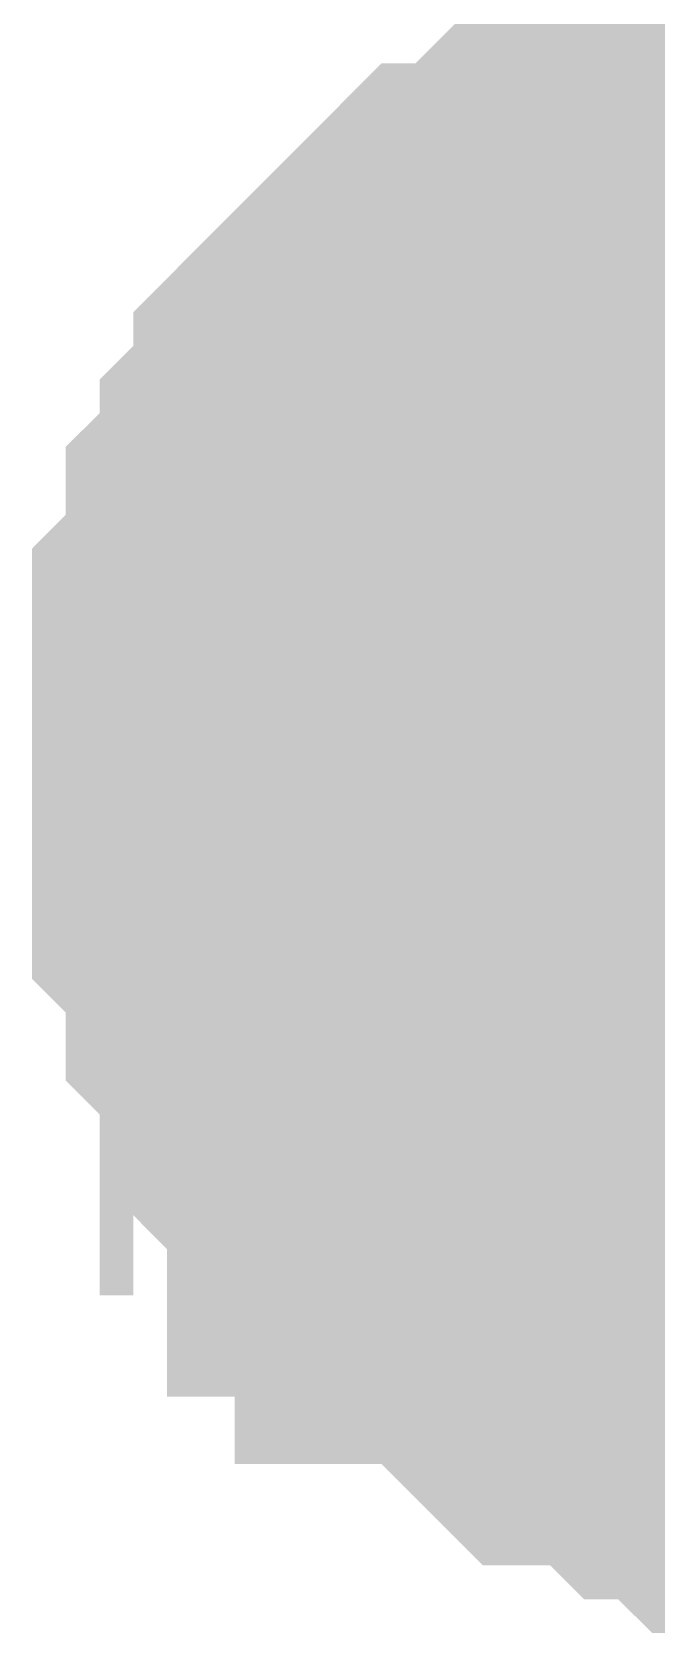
# Model space of a CAD drawing. Header units: inches. Extents: x 0 to 841, y 0 to 594.
# Drawn here: x 609.356 to 609.839, y 371.819 to 373.057 of the extents above; entities that cross this region are included whole.
import ezdxf

# ---------------------------------------------------------------- set-up
doc = ezdxf.new("R2010")
doc.units = ezdxf.units.IN
doc.layers.add('Sheet', color=255, linetype='Continuous')

msp = doc.modelspace()

# ---------------------------------------------------------------- linework, layer by layer
at = {"layer": 'Sheet'}
for points in [[(609.5055, 372.4912, 0.2997, 0.2997, 0), (609.5055, 372.5173, 0.2997, 0.2997, 0), (609.5055, 372.5435, 0.2997, 0.2997, 0), (609.5055, 372.5696, 0.2997, 0.2997, 0), (609.5055, 372.5957, 0.2997, 0.2997, 0), (609.5316, 372.6219, 0.2997, 0.2997, 0), (609.5316, 372.648, 0.2997, 0.2997, 0), (609.5316, 372.6741, 0.2997, 0.2997, 0), (609.5578, 372.7002, 0.2997, 0.2997, 0), (609.5578, 372.7002, 0.2997, 0.2997, 0), (609.5578, 372.7264, 0.2997, 0.2997, 0), (609.5839, 372.7525, 0.2997, 0.2997, 0), (609.5839, 372.7786, 0.2997, 0.2997, 0), (609.61, 372.8048, 0.2997, 0.2997, 0), (609.61, 372.8048, 0.2997, 0.2997, 0), (609.6362, 372.8309, 0.2997, 0.2997, 0), (609.6623, 372.857, 0.2997, 0.2997, 0), (609.6623, 372.857, 0.2997, 0.2997, 0), (609.6884, 372.8832, 0.2997, 0.2997, 0), (609.7145, 372.8832, 0.2997, 0.2997, 0), (609.7407, 372.9093, 0.2997, 0.2997, 0), (609.7407, 372.9093, 0.2997, 0.2997, 0), (609.7668, 372.9354, 0.2997, 0.2997, 0), (609.7929, 372.9354, 0.2997, 0.2997, 0), (609.8191, 372.9616, 0.2997, 0.2997, 0), (609.8452, 372.9616, 0.2997, 0.2997, 0), (609.8713, 372.9616, 0.2997, 0.2997, 0), (609.8713, 372.9616, 0.2997, 0.2997, 0), (609.8975, 372.9877, 0.2997, 0.2997, 0), (609.9236, 372.9877, 0.2997, 0.2997, 0), (609.9497, 372.9877, 0.2997, 0.2997, 0), (609.9759, 372.9877, 0.2997, 0.2997, 0), (610.002, 372.9877, 0.2997, 0.2997, 0)], [(609.5055, 372.4912, 0.2997, 0.2997, 0), (609.5055, 372.5173, 0.2997, 0.2997, 0), (609.5055, 372.5435, 0.2997, 0.2997, 0), (609.5055, 372.5696, 0.2997, 0.2997, 0), (609.5055, 372.5957, 0.2997, 0.2997, 0), (609.5316, 372.6219, 0.2997, 0.2997, 0), (609.5316, 372.648, 0.2997, 0.2997, 0), (609.5316, 372.6741, 0.2997, 0.2997, 0), (609.5578, 372.7002, 0.2997, 0.2997, 0), (609.5578, 372.7002, 0.2997, 0.2997, 0), (609.5578, 372.7264, 0.2997, 0.2997, 0), (609.5839, 372.7525, 0.2997, 0.2997, 0), (609.5839, 372.7786, 0.2997, 0.2997, 0), (609.61, 372.8048, 0.2997, 0.2997, 0), (609.61, 372.8048, 0.2997, 0.2997, 0), (609.6362, 372.8309, 0.2997, 0.2997, 0), (609.6623, 372.857, 0.2997, 0.2997, 0), (609.6623, 372.857, 0.2997, 0.2997, 0), (609.6884, 372.8832, 0.2997, 0.2997, 0), (609.7145, 372.8832, 0.2997, 0.2997, 0), (609.7407, 372.9093, 0.2997, 0.2997, 0), (609.7407, 372.9093, 0.2997, 0.2997, 0), (609.7668, 372.9354, 0.2997, 0.2997, 0), (609.7929, 372.9354, 0.2997, 0.2997, 0), (609.8191, 372.9616, 0.2997, 0.2997, 0), (609.8452, 372.9616, 0.2997, 0.2997, 0), (609.8713, 372.9616, 0.2997, 0.2997, 0), (609.8713, 372.9616, 0.2997, 0.2997, 0), (609.8975, 372.9877, 0.2997, 0.2997, 0), (609.9236, 372.9877, 0.2997, 0.2997, 0), (609.9497, 372.9877, 0.2997, 0.2997, 0), (609.9759, 372.9877, 0.2997, 0.2997, 0), (610.002, 372.9877, 0.2997, 0.2997, 0)], [(609.5055, 372.4912, 0.2997, 0.2997, 0), (609.5055, 372.5173, 0.2997, 0.2997, 0), (609.5055, 372.5435, 0.2997, 0.2997, 0), (609.5055, 372.5696, 0.2997, 0.2997, 0), (609.5055, 372.5957, 0.2997, 0.2997, 0), (609.5316, 372.6219, 0.2997, 0.2997, 0), (609.5316, 372.648, 0.2997, 0.2997, 0), (609.5316, 372.6741, 0.2997, 0.2997, 0), (609.5578, 372.7002, 0.2997, 0.2997, 0), (609.5578, 372.7002, 0.2997, 0.2997, 0), (609.5578, 372.7264, 0.2997, 0.2997, 0), (609.5839, 372.7525, 0.2997, 0.2997, 0), (609.5839, 372.7786, 0.2997, 0.2997, 0), (609.61, 372.8048, 0.2997, 0.2997, 0), (609.61, 372.8048, 0.2997, 0.2997, 0), (609.6362, 372.8309, 0.2997, 0.2997, 0), (609.6623, 372.857, 0.2997, 0.2997, 0), (609.6623, 372.857, 0.2997, 0.2997, 0), (609.6884, 372.8832, 0.2997, 0.2997, 0), (609.7145, 372.8832, 0.2997, 0.2997, 0), (609.7407, 372.9093, 0.2997, 0.2997, 0), (609.7407, 372.9093, 0.2997, 0.2997, 0), (609.7668, 372.9354, 0.2997, 0.2997, 0), (609.7929, 372.9354, 0.2997, 0.2997, 0), (609.8191, 372.9616, 0.2997, 0.2997, 0), (609.8452, 372.9616, 0.2997, 0.2997, 0), (609.8713, 372.9616, 0.2997, 0.2997, 0), (609.8713, 372.9616, 0.2997, 0.2997, 0), (609.8975, 372.9877, 0.2997, 0.2997, 0), (609.9236, 372.9877, 0.2997, 0.2997, 0), (609.9497, 372.9877, 0.2997, 0.2997, 0), (609.9759, 372.9877, 0.2997, 0.2997, 0), (610.002, 372.9877, 0.2997, 0.2997, 0)], [(609.5055, 372.4912, 0.2997, 0.2997, 0), (609.5055, 372.5173, 0.2997, 0.2997, 0), (609.5055, 372.5435, 0.2997, 0.2997, 0), (609.5055, 372.5696, 0.2997, 0.2997, 0), (609.5055, 372.5957, 0.2997, 0.2997, 0), (609.5316, 372.6219, 0.2997, 0.2997, 0), (609.5316, 372.648, 0.2997, 0.2997, 0), (609.5316, 372.6741, 0.2997, 0.2997, 0), (609.5578, 372.7002, 0.2997, 0.2997, 0), (609.5578, 372.7002, 0.2997, 0.2997, 0), (609.5578, 372.7264, 0.2997, 0.2997, 0), (609.5839, 372.7525, 0.2997, 0.2997, 0), (609.5839, 372.7786, 0.2997, 0.2997, 0), (609.61, 372.8048, 0.2997, 0.2997, 0), (609.61, 372.8048, 0.2997, 0.2997, 0), (609.6362, 372.8309, 0.2997, 0.2997, 0), (609.6623, 372.857, 0.2997, 0.2997, 0), (609.6623, 372.857, 0.2997, 0.2997, 0), (609.6884, 372.8832, 0.2997, 0.2997, 0), (609.7145, 372.8832, 0.2997, 0.2997, 0), (609.7407, 372.9093, 0.2997, 0.2997, 0), (609.7407, 372.9093, 0.2997, 0.2997, 0), (609.7668, 372.9354, 0.2997, 0.2997, 0), (609.7929, 372.9354, 0.2997, 0.2997, 0), (609.8191, 372.9616, 0.2997, 0.2997, 0), (609.8452, 372.9616, 0.2997, 0.2997, 0), (609.8713, 372.9616, 0.2997, 0.2997, 0), (609.8713, 372.9616, 0.2997, 0.2997, 0), (609.8975, 372.9877, 0.2997, 0.2997, 0), (609.9236, 372.9877, 0.2997, 0.2997, 0), (609.9497, 372.9877, 0.2997, 0.2997, 0), (609.9759, 372.9877, 0.2997, 0.2997, 0), (610.002, 372.9877, 0.2997, 0.2997, 0)], [(609.5055, 372.4912, 0.0991, 0.0991, 0), (609.5055, 372.5173, 0.0991, 0.0991, 0), (609.5055, 372.5435, 0.0991, 0.0991, 0), (609.5055, 372.5696, 0.0991, 0.0991, 0), (609.5055, 372.5957, 0.0991, 0.0991, 0), (609.5316, 372.6219, 0.0991, 0.0991, 0), (609.5316, 372.648, 0.0991, 0.0991, 0), (609.5316, 372.6741, 0.0991, 0.0991, 0), (609.5578, 372.7002, 0.0991, 0.0991, 0), (609.5578, 372.7002, 0.0991, 0.0991, 0), (609.5578, 372.7264, 0.0991, 0.0991, 0), (609.5839, 372.7525, 0.0991, 0.0991, 0), (609.5839, 372.7786, 0.0991, 0.0991, 0), (609.61, 372.8048, 0.0991, 0.0991, 0), (609.61, 372.8048, 0.0991, 0.0991, 0), (609.6362, 372.8309, 0.0991, 0.0991, 0), (609.6623, 372.857, 0.0991, 0.0991, 0), (609.6623, 372.857, 0.0991, 0.0991, 0), (609.6884, 372.8832, 0.0991, 0.0991, 0), (609.7145, 372.8832, 0.0991, 0.0991, 0), (609.7407, 372.9093, 0.0991, 0.0991, 0), (609.7407, 372.9093, 0.0991, 0.0991, 0), (609.7668, 372.9354, 0.0991, 0.0991, 0), (609.7929, 372.9354, 0.0991, 0.0991, 0), (609.8191, 372.9616, 0.0991, 0.0991, 0), (609.8452, 372.9616, 0.0991, 0.0991, 0), (609.8713, 372.9616, 0.0991, 0.0991, 0), (609.8713, 372.9616, 0.0991, 0.0991, 0), (609.8975, 372.9877, 0.0991, 0.0991, 0)], [(609.5055, 372.4912, 0.0991, 0.0991, 0), (609.5055, 372.5173, 0.0991, 0.0991, 0), (609.5055, 372.5435, 0.0991, 0.0991, 0), (609.5055, 372.5696, 0.0991, 0.0991, 0), (609.5055, 372.5957, 0.0991, 0.0991, 0), (609.5316, 372.6219, 0.0991, 0.0991, 0), (609.5316, 372.648, 0.0991, 0.0991, 0), (609.5316, 372.6741, 0.0991, 0.0991, 0), (609.5578, 372.7002, 0.0991, 0.0991, 0), (609.5578, 372.7002, 0.0991, 0.0991, 0), (609.5578, 372.7264, 0.0991, 0.0991, 0), (609.5839, 372.7525, 0.0991, 0.0991, 0), (609.5839, 372.7786, 0.0991, 0.0991, 0), (609.61, 372.8048, 0.0991, 0.0991, 0), (609.61, 372.8048, 0.0991, 0.0991, 0), (609.6362, 372.8309, 0.0991, 0.0991, 0), (609.6623, 372.857, 0.0991, 0.0991, 0), (609.6623, 372.857, 0.0991, 0.0991, 0), (609.6884, 372.8832, 0.0991, 0.0991, 0), (609.7145, 372.8832, 0.0991, 0.0991, 0), (609.7407, 372.9093, 0.0991, 0.0991, 0), (609.7407, 372.9093, 0.0991, 0.0991, 0), (609.7668, 372.9354, 0.0991, 0.0991, 0), (609.7929, 372.9354, 0.0991, 0.0991, 0), (609.8191, 372.9616, 0.0991, 0.0991, 0), (609.8452, 372.9616, 0.0991, 0.0991, 0), (609.8713, 372.9616, 0.0991, 0.0991, 0), (609.8713, 372.9616, 0.0991, 0.0991, 0), (609.8975, 372.9877, 0.0991, 0.0991, 0)], [(609.5055, 372.4912, 0.0991, 0.0991, 0), (609.5055, 372.5173, 0.0991, 0.0991, 0), (609.5055, 372.5435, 0.0991, 0.0991, 0), (609.5055, 372.5696, 0.0991, 0.0991, 0), (609.5055, 372.5957, 0.0991, 0.0991, 0), (609.5316, 372.6219, 0.0991, 0.0991, 0), (609.5316, 372.648, 0.0991, 0.0991, 0), (609.5316, 372.6741, 0.0991, 0.0991, 0), (609.5578, 372.7002, 0.0991, 0.0991, 0), (609.5578, 372.7002, 0.0991, 0.0991, 0), (609.5578, 372.7264, 0.0991, 0.0991, 0), (609.5839, 372.7525, 0.0991, 0.0991, 0), (609.5839, 372.7786, 0.0991, 0.0991, 0), (609.61, 372.8048, 0.0991, 0.0991, 0), (609.61, 372.8048, 0.0991, 0.0991, 0), (609.6362, 372.8309, 0.0991, 0.0991, 0), (609.6623, 372.857, 0.0991, 0.0991, 0), (609.6623, 372.857, 0.0991, 0.0991, 0), (609.6884, 372.8832, 0.0991, 0.0991, 0), (609.7145, 372.8832, 0.0991, 0.0991, 0), (609.7407, 372.9093, 0.0991, 0.0991, 0), (609.7407, 372.9093, 0.0991, 0.0991, 0), (609.7668, 372.9354, 0.0991, 0.0991, 0), (609.7929, 372.9354, 0.0991, 0.0991, 0), (609.8191, 372.9616, 0.0991, 0.0991, 0), (609.8452, 372.9616, 0.0991, 0.0991, 0), (609.8713, 372.9616, 0.0991, 0.0991, 0), (609.8713, 372.9616, 0.0991, 0.0991, 0), (609.8975, 372.9877, 0.0991, 0.0991, 0)], [(609.5055, 372.4912, 0.0991, 0.0991, 0), (609.5055, 372.5173, 0.0991, 0.0991, 0), (609.5055, 372.5435, 0.0991, 0.0991, 0), (609.5055, 372.5696, 0.0991, 0.0991, 0), (609.5055, 372.5957, 0.0991, 0.0991, 0), (609.5316, 372.6219, 0.0991, 0.0991, 0), (609.5316, 372.648, 0.0991, 0.0991, 0), (609.5316, 372.6741, 0.0991, 0.0991, 0), (609.5578, 372.7002, 0.0991, 0.0991, 0), (609.5578, 372.7002, 0.0991, 0.0991, 0), (609.5578, 372.7264, 0.0991, 0.0991, 0), (609.5839, 372.7525, 0.0991, 0.0991, 0), (609.5839, 372.7786, 0.0991, 0.0991, 0), (609.61, 372.8048, 0.0991, 0.0991, 0), (609.61, 372.8048, 0.0991, 0.0991, 0), (609.6362, 372.8309, 0.0991, 0.0991, 0), (609.6623, 372.857, 0.0991, 0.0991, 0), (609.6623, 372.857, 0.0991, 0.0991, 0), (609.6884, 372.8832, 0.0991, 0.0991, 0), (609.7145, 372.8832, 0.0991, 0.0991, 0), (609.7407, 372.9093, 0.0991, 0.0991, 0), (609.7407, 372.9093, 0.0991, 0.0991, 0), (609.7668, 372.9354, 0.0991, 0.0991, 0), (609.7929, 372.9354, 0.0991, 0.0991, 0), (609.8191, 372.9616, 0.0991, 0.0991, 0), (609.8452, 372.9616, 0.0991, 0.0991, 0), (609.8713, 372.9616, 0.0991, 0.0991, 0), (609.8713, 372.9616, 0.0991, 0.0991, 0), (609.8975, 372.9877, 0.0991, 0.0991, 0)], [(610.002, 371.9686, 0.2997, 0.2997, 0), (609.9759, 371.9686, 0.2997, 0.2997, 0), (609.9497, 371.9686, 0.2997, 0.2997, 0), (609.9236, 371.9686, 0.2997, 0.2997, 0), (609.8975, 371.9686, 0.2997, 0.2997, 0), (609.8713, 371.9947, 0.2997, 0.2997, 0), (609.8713, 371.9947, 0.2997, 0.2997, 0), (609.8452, 371.9947, 0.2997, 0.2997, 0), (609.8191, 372.0209, 0.2997, 0.2997, 0), (609.7929, 372.0209, 0.2997, 0.2997, 0), (609.7668, 372.0209, 0.2997, 0.2997, 0), (609.7407, 372.047, 0.2997, 0.2997, 0), (609.7407, 372.047, 0.2997, 0.2997, 0), (609.7145, 372.0731, 0.2997, 0.2997, 0), (609.6884, 372.0992, 0.2997, 0.2997, 0), (609.6623, 372.0992, 0.2997, 0.2997, 0), (609.6623, 372.1254, 0.2997, 0.2997, 0), (609.6362, 372.1515, 0.2997, 0.2997, 0), (609.61, 372.1515, 0.2997, 0.2997, 0), (609.61, 372.1776, 0.2997, 0.2997, 0), (609.5839, 372.2038, 0.2997, 0.2997, 0), (609.5839, 372.2299, 0.2997, 0.2997, 0), (609.5578, 372.2299, 0.2997, 0.2997, 0), (609.5578, 372.256, 0.2997, 0.2997, 0), (609.5578, 372.2822, 0.2997, 0.2997, 0), (609.5316, 372.3083, 0.2997, 0.2997, 0), (609.5316, 372.3344, 0.2997, 0.2997, 0), (609.5316, 372.3605, 0.2997, 0.2997, 0), (609.5055, 372.3867, 0.2997, 0.2997, 0), (609.5055, 372.4128, 0.2997, 0.2997, 0), (609.5055, 372.4389, 0.2997, 0.2997, 0), (609.5055, 372.4651, 0.2997, 0.2997, 0), (609.5055, 372.4912, 0.2997, 0.2997, 0)], [(609.5055, 372.4912, 0.2997, 0.2997, 0), (609.5055, 372.4912, 0.2997, 0.2997, 0)], [(610.002, 371.9686, 0.2997, 0.2997, 0), (609.9759, 371.9686, 0.2997, 0.2997, 0), (609.9497, 371.9686, 0.2997, 0.2997, 0), (609.9236, 371.9686, 0.2997, 0.2997, 0), (609.8975, 371.9686, 0.2997, 0.2997, 0), (609.8713, 371.9947, 0.2997, 0.2997, 0), (609.8713, 371.9947, 0.2997, 0.2997, 0), (609.8452, 371.9947, 0.2997, 0.2997, 0), (609.8191, 372.0209, 0.2997, 0.2997, 0), (609.7929, 372.0209, 0.2997, 0.2997, 0), (609.7668, 372.0209, 0.2997, 0.2997, 0), (609.7407, 372.047, 0.2997, 0.2997, 0), (609.7407, 372.047, 0.2997, 0.2997, 0), (609.7145, 372.0731, 0.2997, 0.2997, 0), (609.6884, 372.0992, 0.2997, 0.2997, 0), (609.6623, 372.0992, 0.2997, 0.2997, 0), (609.6623, 372.1254, 0.2997, 0.2997, 0), (609.6362, 372.1515, 0.2997, 0.2997, 0), (609.61, 372.1515, 0.2997, 0.2997, 0), (609.61, 372.1776, 0.2997, 0.2997, 0), (609.5839, 372.2038, 0.2997, 0.2997, 0), (609.5839, 372.2299, 0.2997, 0.2997, 0), (609.5578, 372.2299, 0.2997, 0.2997, 0), (609.5578, 372.256, 0.2997, 0.2997, 0), (609.5578, 372.2822, 0.2997, 0.2997, 0), (609.5316, 372.3083, 0.2997, 0.2997, 0), (609.5316, 372.3344, 0.2997, 0.2997, 0), (609.5316, 372.3605, 0.2997, 0.2997, 0), (609.5055, 372.3867, 0.2997, 0.2997, 0), (609.5055, 372.4128, 0.2997, 0.2997, 0), (609.5055, 372.4389, 0.2997, 0.2997, 0), (609.5055, 372.4651, 0.2997, 0.2997, 0), (609.5055, 372.4912, 0.2997, 0.2997, 0)], [(609.5055, 372.4912, 0.2997, 0.2997, 0), (609.5055, 372.4912, 0.2997, 0.2997, 0)], [(610.002, 371.9686, 0.2997, 0.2997, 0), (609.9759, 371.9686, 0.2997, 0.2997, 0), (609.9497, 371.9686, 0.2997, 0.2997, 0), (609.9236, 371.9686, 0.2997, 0.2997, 0), (609.8975, 371.9686, 0.2997, 0.2997, 0), (609.8713, 371.9947, 0.2997, 0.2997, 0), (609.8713, 371.9947, 0.2997, 0.2997, 0), (609.8452, 371.9947, 0.2997, 0.2997, 0), (609.8191, 372.0209, 0.2997, 0.2997, 0), (609.7929, 372.0209, 0.2997, 0.2997, 0), (609.7668, 372.0209, 0.2997, 0.2997, 0), (609.7407, 372.047, 0.2997, 0.2997, 0), (609.7407, 372.047, 0.2997, 0.2997, 0), (609.7145, 372.0731, 0.2997, 0.2997, 0), (609.6884, 372.0992, 0.2997, 0.2997, 0), (609.6623, 372.0992, 0.2997, 0.2997, 0), (609.6623, 372.1254, 0.2997, 0.2997, 0), (609.6362, 372.1515, 0.2997, 0.2997, 0), (609.61, 372.1515, 0.2997, 0.2997, 0), (609.61, 372.1776, 0.2997, 0.2997, 0), (609.5839, 372.2038, 0.2997, 0.2997, 0), (609.5839, 372.2299, 0.2997, 0.2997, 0), (609.5578, 372.2299, 0.2997, 0.2997, 0), (609.5578, 372.256, 0.2997, 0.2997, 0), (609.5578, 372.2822, 0.2997, 0.2997, 0), (609.5316, 372.3083, 0.2997, 0.2997, 0), (609.5316, 372.3344, 0.2997, 0.2997, 0), (609.5316, 372.3605, 0.2997, 0.2997, 0), (609.5055, 372.3867, 0.2997, 0.2997, 0), (609.5055, 372.4128, 0.2997, 0.2997, 0), (609.5055, 372.4389, 0.2997, 0.2997, 0), (609.5055, 372.4651, 0.2997, 0.2997, 0), (609.5055, 372.4912, 0.2997, 0.2997, 0)], [(609.5055, 372.4912, 0.2997, 0.2997, 0), (609.5055, 372.4912, 0.2997, 0.2997, 0)], [(610.002, 371.9686, 0.2997, 0.2997, 0), (609.9759, 371.9686, 0.2997, 0.2997, 0), (609.9497, 371.9686, 0.2997, 0.2997, 0), (609.9236, 371.9686, 0.2997, 0.2997, 0), (609.8975, 371.9686, 0.2997, 0.2997, 0), (609.8713, 371.9947, 0.2997, 0.2997, 0), (609.8713, 371.9947, 0.2997, 0.2997, 0), (609.8452, 371.9947, 0.2997, 0.2997, 0), (609.8191, 372.0209, 0.2997, 0.2997, 0), (609.7929, 372.0209, 0.2997, 0.2997, 0), (609.7668, 372.0209, 0.2997, 0.2997, 0), (609.7407, 372.047, 0.2997, 0.2997, 0), (609.7407, 372.047, 0.2997, 0.2997, 0), (609.7145, 372.0731, 0.2997, 0.2997, 0), (609.6884, 372.0992, 0.2997, 0.2997, 0), (609.6623, 372.0992, 0.2997, 0.2997, 0), (609.6623, 372.1254, 0.2997, 0.2997, 0), (609.6362, 372.1515, 0.2997, 0.2997, 0), (609.61, 372.1515, 0.2997, 0.2997, 0), (609.61, 372.1776, 0.2997, 0.2997, 0), (609.5839, 372.2038, 0.2997, 0.2997, 0), (609.5839, 372.2299, 0.2997, 0.2997, 0), (609.5578, 372.2299, 0.2997, 0.2997, 0), (609.5578, 372.256, 0.2997, 0.2997, 0), (609.5578, 372.2822, 0.2997, 0.2997, 0), (609.5316, 372.3083, 0.2997, 0.2997, 0), (609.5316, 372.3344, 0.2997, 0.2997, 0), (609.5316, 372.3605, 0.2997, 0.2997, 0), (609.5055, 372.3867, 0.2997, 0.2997, 0), (609.5055, 372.4128, 0.2997, 0.2997, 0), (609.5055, 372.4389, 0.2997, 0.2997, 0), (609.5055, 372.4651, 0.2997, 0.2997, 0), (609.5055, 372.4912, 0.2997, 0.2997, 0)], [(609.5055, 372.4912, 0.2997, 0.2997, 0), (609.5055, 372.4912, 0.2997, 0.2997, 0)], [(609.8975, 371.9686, 0.0991, 0.0991, 0), (609.8713, 371.9947, 0.0991, 0.0991, 0), (609.8713, 371.9947, 0.0991, 0.0991, 0), (609.8452, 371.9947, 0.0991, 0.0991, 0), (609.8191, 372.0209, 0.0991, 0.0991, 0), (609.7929, 372.0209, 0.0991, 0.0991, 0), (609.7668, 372.0209, 0.0991, 0.0991, 0), (609.7407, 372.047, 0.0991, 0.0991, 0), (609.7407, 372.047, 0.0991, 0.0991, 0), (609.7145, 372.0731, 0.0991, 0.0991, 0), (609.6884, 372.0992, 0.0991, 0.0991, 0), (609.6623, 372.0992, 0.0991, 0.0991, 0), (609.6623, 372.1254, 0.0991, 0.0991, 0), (609.6362, 372.1515, 0.0991, 0.0991, 0), (609.61, 372.1515, 0.0991, 0.0991, 0), (609.61, 372.1776, 0.0991, 0.0991, 0), (609.5839, 372.2038, 0.0991, 0.0991, 0), (609.5839, 372.2299, 0.0991, 0.0991, 0), (609.5578, 372.2299, 0.0991, 0.0991, 0), (609.5578, 372.256, 0.0991, 0.0991, 0), (609.5578, 372.2822, 0.0991, 0.0991, 0), (609.5316, 372.3083, 0.0991, 0.0991, 0), (609.5316, 372.3344, 0.0991, 0.0991, 0), (609.5316, 372.3605, 0.0991, 0.0991, 0), (609.5055, 372.3867, 0.0991, 0.0991, 0), (609.5055, 372.4128, 0.0991, 0.0991, 0), (609.5055, 372.4389, 0.0991, 0.0991, 0), (609.5055, 372.4651, 0.0991, 0.0991, 0), (609.5055, 372.4912, 0.0991, 0.0991, 0)], [(609.5055, 372.4912, 0.0991, 0.0991, 0), (609.5055, 372.4912, 0.0991, 0.0991, 0)], [(609.8975, 371.9686, 0.0991, 0.0991, 0), (609.8713, 371.9947, 0.0991, 0.0991, 0), (609.8713, 371.9947, 0.0991, 0.0991, 0), (609.8452, 371.9947, 0.0991, 0.0991, 0), (609.8191, 372.0209, 0.0991, 0.0991, 0), (609.7929, 372.0209, 0.0991, 0.0991, 0), (609.7668, 372.0209, 0.0991, 0.0991, 0), (609.7407, 372.047, 0.0991, 0.0991, 0), (609.7407, 372.047, 0.0991, 0.0991, 0), (609.7145, 372.0731, 0.0991, 0.0991, 0), (609.6884, 372.0992, 0.0991, 0.0991, 0), (609.6623, 372.0992, 0.0991, 0.0991, 0), (609.6623, 372.1254, 0.0991, 0.0991, 0), (609.6362, 372.1515, 0.0991, 0.0991, 0), (609.61, 372.1515, 0.0991, 0.0991, 0), (609.61, 372.1776, 0.0991, 0.0991, 0), (609.5839, 372.2038, 0.0991, 0.0991, 0), (609.5839, 372.2299, 0.0991, 0.0991, 0), (609.5578, 372.2299, 0.0991, 0.0991, 0), (609.5578, 372.256, 0.0991, 0.0991, 0), (609.5578, 372.2822, 0.0991, 0.0991, 0), (609.5316, 372.3083, 0.0991, 0.0991, 0), (609.5316, 372.3344, 0.0991, 0.0991, 0), (609.5316, 372.3605, 0.0991, 0.0991, 0), (609.5055, 372.3867, 0.0991, 0.0991, 0), (609.5055, 372.4128, 0.0991, 0.0991, 0), (609.5055, 372.4389, 0.0991, 0.0991, 0), (609.5055, 372.4651, 0.0991, 0.0991, 0), (609.5055, 372.4912, 0.0991, 0.0991, 0)], [(609.5055, 372.4912, 0.0991, 0.0991, 0), (609.5055, 372.4912, 0.0991, 0.0991, 0)], [(609.8975, 371.9686, 0.0991, 0.0991, 0), (609.8713, 371.9947, 0.0991, 0.0991, 0), (609.8713, 371.9947, 0.0991, 0.0991, 0), (609.8452, 371.9947, 0.0991, 0.0991, 0), (609.8191, 372.0209, 0.0991, 0.0991, 0), (609.7929, 372.0209, 0.0991, 0.0991, 0), (609.7668, 372.0209, 0.0991, 0.0991, 0), (609.7407, 372.047, 0.0991, 0.0991, 0), (609.7407, 372.047, 0.0991, 0.0991, 0), (609.7145, 372.0731, 0.0991, 0.0991, 0), (609.6884, 372.0992, 0.0991, 0.0991, 0), (609.6623, 372.0992, 0.0991, 0.0991, 0), (609.6623, 372.1254, 0.0991, 0.0991, 0), (609.6362, 372.1515, 0.0991, 0.0991, 0), (609.61, 372.1515, 0.0991, 0.0991, 0), (609.61, 372.1776, 0.0991, 0.0991, 0), (609.5839, 372.2038, 0.0991, 0.0991, 0), (609.5839, 372.2299, 0.0991, 0.0991, 0), (609.5578, 372.2299, 0.0991, 0.0991, 0), (609.5578, 372.256, 0.0991, 0.0991, 0), (609.5578, 372.2822, 0.0991, 0.0991, 0), (609.5316, 372.3083, 0.0991, 0.0991, 0), (609.5316, 372.3344, 0.0991, 0.0991, 0), (609.5316, 372.3605, 0.0991, 0.0991, 0), (609.5055, 372.3867, 0.0991, 0.0991, 0), (609.5055, 372.4128, 0.0991, 0.0991, 0), (609.5055, 372.4389, 0.0991, 0.0991, 0), (609.5055, 372.4651, 0.0991, 0.0991, 0), (609.5055, 372.4912, 0.0991, 0.0991, 0)], [(609.5055, 372.4912, 0.0991, 0.0991, 0), (609.5055, 372.4912, 0.0991, 0.0991, 0)], [(609.8975, 371.9686, 0.0991, 0.0991, 0), (609.8713, 371.9947, 0.0991, 0.0991, 0), (609.8713, 371.9947, 0.0991, 0.0991, 0), (609.8452, 371.9947, 0.0991, 0.0991, 0), (609.8191, 372.0209, 0.0991, 0.0991, 0), (609.7929, 372.0209, 0.0991, 0.0991, 0), (609.7668, 372.0209, 0.0991, 0.0991, 0), (609.7407, 372.047, 0.0991, 0.0991, 0), (609.7407, 372.047, 0.0991, 0.0991, 0), (609.7145, 372.0731, 0.0991, 0.0991, 0), (609.6884, 372.0992, 0.0991, 0.0991, 0), (609.6623, 372.0992, 0.0991, 0.0991, 0), (609.6623, 372.1254, 0.0991, 0.0991, 0), (609.6362, 372.1515, 0.0991, 0.0991, 0), (609.61, 372.1515, 0.0991, 0.0991, 0), (609.61, 372.1776, 0.0991, 0.0991, 0), (609.5839, 372.2038, 0.0991, 0.0991, 0), (609.5839, 372.2299, 0.0991, 0.0991, 0), (609.5578, 372.2299, 0.0991, 0.0991, 0), (609.5578, 372.256, 0.0991, 0.0991, 0), (609.5578, 372.2822, 0.0991, 0.0991, 0), (609.5316, 372.3083, 0.0991, 0.0991, 0), (609.5316, 372.3344, 0.0991, 0.0991, 0), (609.5316, 372.3605, 0.0991, 0.0991, 0), (609.5055, 372.3867, 0.0991, 0.0991, 0), (609.5055, 372.4128, 0.0991, 0.0991, 0), (609.5055, 372.4389, 0.0991, 0.0991, 0), (609.5055, 372.4651, 0.0991, 0.0991, 0), (609.5055, 372.4912, 0.0991, 0.0991, 0)], [(609.5055, 372.4912, 0.0991, 0.0991, 0), (609.5055, 372.4912, 0.0991, 0.0991, 0)]]:
    msp.add_lwpolyline(points, format="xyseb", dxfattribs=at)
msp.add_lwpolyline([(609.746, 372.5, 0.508, 0.508, 1), (610.254, 372.5, 0.508, 0.508, 1)], format="xyseb", close=True, dxfattribs=at)

doc.saveas('drawing.dxf')
